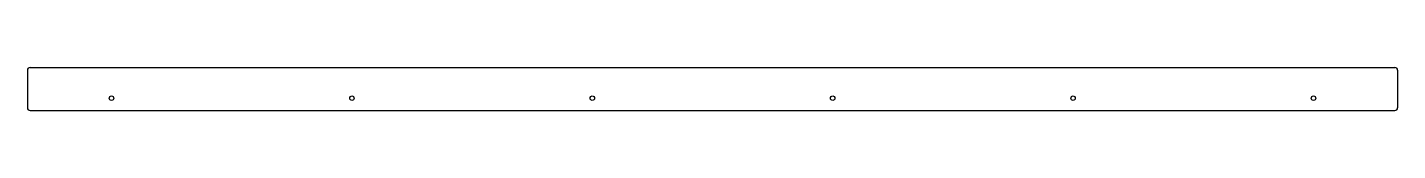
# Model space of a CAD drawing. Extents: x 0 to 61.1, y 0 to 1.9.
import ezdxf

# ---------------------------------------------------------------- set-up
doc = ezdxf.new("R2010")
doc.units = 0
doc.header["$LTSCALE"] = 1.87
doc.layers.get('0').update_dxf_attribs({"linetype": 'CONTINUOUS'})
doc.layers.add('DTM_AXES', color=7, linetype='CONTINUOUS')

msp = doc.modelspace()

# ---------------------------------------------------------------- linework, layer by layer
at = {"color": 3, "linetype": 'CONTINUOUS'}
for p, q in [((0.125, 1.917), (60.949, 1.917)), ((0, 1.792), (0, 1.078)), ((61.074, 1.792), (61.074, 1.078)), ((0, 1.004), (0, 0.125)), ((61.074, 1.004), (61.074, 0.125)), ((0.125, 0), (60.949, 0))]:
    msp.add_line(p, q, dxfattribs=at)
for centre, start, end in [((0.125, 1.792), 90, 180), ((60.949, 1.792), 0, 90), ((0.125, 0.125), 180, 270), ((60.949, 0.125), 270, 0)]:
    msp.add_arc(centre, 0.125, start, end, dxfattribs=at)
at = {"layer": 'DTM_AXES', "color": 3, "linetype": 'CONTINUOUS'}
for p, q in [((0, 1.078), (0, 1.004)), ((61.074, 1.078), (61.074, 1.004))]:
    msp.add_line(p, q, dxfattribs=at)
for centre in [(3.75, 0.547), (14.465, 0.547), (25.18, 0.547), (35.894, 0.547), (46.609, 0.547), (57.324, 0.547)]:
    msp.add_circle(centre, 0.0995, dxfattribs=at)

doc.saveas('drawing.dxf')
